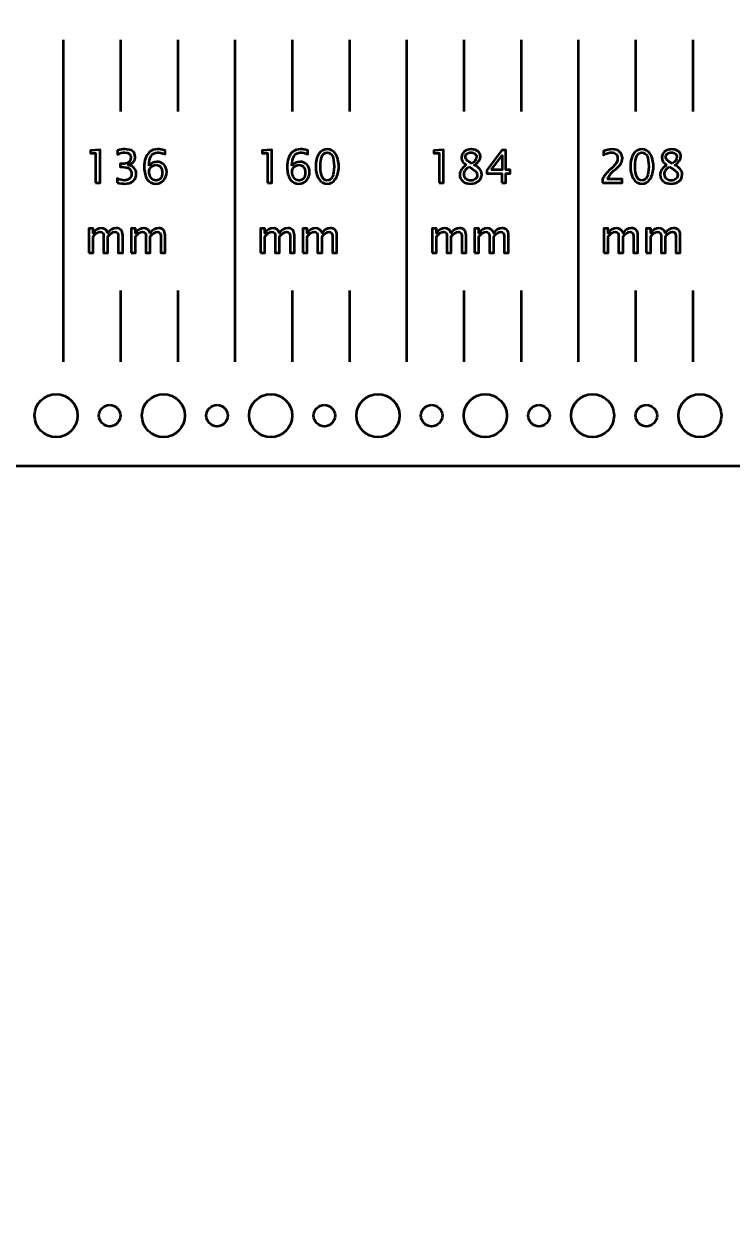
# Model space of a CAD drawing. Header units: centimetres. Extents: x -19.4 to 19.4, y -14.9 to 14.9.
# Drawn here: x 0.3 to 10.2, y -14.95 to 1.72 of the extents above; entities that cross this region are included whole.
import ezdxf

# ---------------------------------------------------------------- set-up
doc = ezdxf.new("R2010")
doc.units = ezdxf.units.CM
doc.header["$MEASUREMENT"] = 0
doc.layers.add('Layer 1', color=7, linetype='Continuous')

msp = doc.modelspace()

# ---------------------------------------------------------------- linework, layer by layer
at = {"layer": 'Layer 1', "lineweight": 53}
for centre, major_axis in [((0.75001, -3.75001), (0, 0.30001)), ((2.25001, -3.75001), (0, 0.30001)), ((3.75001, -3.75001), (0, 0.30001)), ((5.25001, -3.75001), (0, 0.30001)), ((6.75001, -3.75001), (0, 0.30001)), ((8.25001, -3.75001), (0, 0.30001)), ((9.75001, -3.75001), (0, 0.30001)), ((1.5, -3.75), (0, 0.15)), ((3, -3.75), (0, 0.15)), ((4.5, -3.75), (0, 0.15)), ((6, -3.75), (0, 0.15)), ((7.5, -3.75), (0, 0.15)), ((9, -3.75), (0, 0.15))]:
    msp.add_ellipse(centre, major_axis=major_axis, ratio=1, dxfattribs=at)
msp.add_open_spline([(-18.95, -14.95), (-19.22614, -14.95), (-19.45, -14.72614), (-19.45, -14.45), (-19.45, -14.45), (-19.45, -14.45), (-19.45, 14.45), (-19.45, 14.45), (-19.45, 14.45), (-19.45, 14.72614), (-19.22614, 14.95), (-18.95, 14.95), (-18.95, 14.95), (-15.20782, 14.95), (-9.72204, 14.95), (-6.55, 14.95), (-6.55, 14.95), (-6.27386, 14.95), (-6.05, 14.72614), (-6.05, 14.45), (-6.05, 14.45), (-6.05, 14.45), (-6.05, 2.95), (-6.05, 2.95), (-6.05, 2.95), (-6.05, 2.95), (18.95, 2.95), (18.95, 2.95), (18.95, 2.95), (19.22614, 2.95), (19.45, 2.72614), (19.45, 2.45), (19.45, 2.45), (19.45, 2.45), (19.45, -3.95), (19.45, -3.95), (19.45, -3.95), (19.45, -4.22614), (19.22614, -4.45), (18.95, -4.45), (18.95, -4.45), (18.95, -4.45), (-6.05, -4.45), (-6.05, -4.45), (-6.05, -4.45), (-6.05, -4.45), (-6.05, -14.45), (-6.05, -14.45), (-6.05, -14.45), (-6.05, -14.72614), (-6.27386, -14.95), (-6.55, -14.95), (-6.55, -14.95), (-11.32775, -14.95), (-14.17225, -14.95), (-18.95, -14.95)], degree=3, knots=[0, 0, 0, 0, 0.06666667, 0.06666667, 0.06666667, 0.06666667, 0.13333333, 0.13333333, 0.13333333, 0.13333333, 0.2, 0.2, 0.2, 0.2, 0.26666667, 0.26666667, 0.26666667, 0.26666667, 0.33333333, 0.33333333, 0.33333333, 0.33333333, 0.4, 0.4, 0.4, 0.4, 0.46666667, 0.46666667, 0.46666667, 0.46666667, 0.53333333, 0.53333333, 0.53333333, 0.53333333, 0.6, 0.6, 0.6, 0.6, 0.66666667, 0.66666667, 0.66666667, 0.66666667, 0.73333333, 0.73333333, 0.73333333, 0.73333333, 0.8, 0.8, 0.8, 0.8, 0.86666667, 0.86666667, 0.86666667, 0.86666667, 1, 1, 1, 1], dxfattribs=at)
at = {"layer": 'Layer 1', "color": 5, "lineweight": 53}
for points in [[(0.85, 1.5), (0.85, 1.5), (0.85, -3), (0.85, -3)], [(1.65, 1.5), (1.65, 1.5), (1.65, 0.5), (1.65, 0.5)], [(2.45, 1.5), (2.45, 1.5), (2.45, 0.5), (2.45, 0.5)], [(3.25, 1.5), (3.25, 1.5), (3.25, -3), (3.25, -3)], [(4.05, 1.5), (4.05, 1.5), (4.05, 0.5), (4.05, 0.5)], [(4.85, 1.5), (4.85, 1.5), (4.85, 0.5), (4.85, 0.5)], [(5.65, 1.5), (5.65, 1.5), (5.65, -3), (5.65, -3)], [(6.45, 1.5), (6.45, 1.5), (6.45, 0.5), (6.45, 0.5)], [(7.25, 1.5), (7.25, 1.5), (7.25, 0.5), (7.25, 0.5)], [(8.05, 1.5), (8.05, 1.5), (8.05, -3), (8.05, -3)], [(8.85, 1.5), (8.85, 1.5), (8.85, 0.5), (8.85, 0.5)], [(9.65, 1.5), (9.65, 1.5), (9.65, 0.5), (9.65, 0.5)], [(1.65, -2), (1.65, -2), (1.65, -3), (1.65, -3)], [(2.45, -2), (2.45, -2), (2.45, -3), (2.45, -3)], [(4.05, -2), (4.05, -2), (4.05, -3), (4.05, -3)], [(4.85, -2), (4.85, -2), (4.85, -3), (4.85, -3)], [(6.45, -2), (6.45, -2), (6.45, -3), (6.45, -3)], [(7.25, -2), (7.25, -2), (7.25, -3), (7.25, -3)], [(8.85, -2), (8.85, -2), (8.85, -3), (8.85, -3)], [(9.65, -2), (9.65, -2), (9.65, -3), (9.65, -3)]]:
    msp.add_open_spline(points, degree=3, dxfattribs=at)
for points, knots in [([(1.30338, -0.49738), (1.30338, -0.49738), (1.30338, -0.08399), (1.30338, -0.08399), (1.30338, -0.08399), (1.30338, -0.08399), (1.23036, -0.08399), (1.23036, -0.08399), (1.23036, -0.08399), (1.23036, -0.08399), (1.23036, -0.04589), (1.23036, -0.04589), (1.23036, -0.04589), (1.23036, -0.04589), (1.36434, -0.03446), (1.36434, -0.03446), (1.36434, -0.03446), (1.36434, -0.03446), (1.36434, -0.49738), (1.36434, -0.49738), (1.36434, -0.49738), (1.36434, -0.49738), (1.30338, -0.49738), (1.30338, -0.49738)], [0, 0, 0, 0, 0.14285714, 0.14285714, 0.14285714, 0.14285714, 0.28571429, 0.28571429, 0.28571429, 0.28571429, 0.42857143, 0.42857143, 0.42857143, 0.42857143, 0.57142857, 0.57142857, 0.57142857, 0.57142857, 0.71428571, 0.71428571, 0.71428571, 0.71428571, 1, 1, 1, 1]), ([(1.60331, -0.4942), (1.60331, -0.4942), (1.60331, -0.43705), (1.60331, -0.43705), (1.60331, -0.43705), (1.64691, -0.45441), (1.6811, -0.46309), (1.70618, -0.46309), (1.70618, -0.46309), (1.73571, -0.46309), (1.75952, -0.45462), (1.77783, -0.43758), (1.77783, -0.43758), (1.79614, -0.42054), (1.80524, -0.39832), (1.80524, -0.37101), (1.80524, -0.37101), (1.80524, -0.30624), (1.76016, -0.27386), (1.66999, -0.27386), (1.66999, -0.27386), (1.66999, -0.27386), (1.64586, -0.27386), (1.64586, -0.27386), (1.64586, -0.27386), (1.64586, -0.27386), (1.64586, -0.2329), (1.64586, -0.2329), (1.64586, -0.2329), (1.64586, -0.2329), (1.66723, -0.23258), (1.66723, -0.23258), (1.66723, -0.23258), (1.75201, -0.23258), (1.79445, -0.20274), (1.79445, -0.14294), (1.79445, -0.14294), (1.79445, -0.09606), (1.76629, -0.07256), (1.7101, -0.07256), (1.7101, -0.07256), (1.67993, -0.07256), (1.64649, -0.08124), (1.60966, -0.0986), (1.60966, -0.0986), (1.60966, -0.0986), (1.60966, -0.04526), (1.60966, -0.04526), (1.60966, -0.04526), (1.64575, -0.03298), (1.68057, -0.02684), (1.71401, -0.02684), (1.71401, -0.02684), (1.75952, -0.02684), (1.79455, -0.03595), (1.81889, -0.05415), (1.81889, -0.05415), (1.84323, -0.07225), (1.85541, -0.0986), (1.85541, -0.1331), (1.85541, -0.1331), (1.85541, -0.18697), (1.82355, -0.22539), (1.75973, -0.24825), (1.75973, -0.24825), (1.83371, -0.2655), (1.87065, -0.30603), (1.87065, -0.37006), (1.87065, -0.37006), (1.87065, -0.41324), (1.85636, -0.44721), (1.82789, -0.47187), (1.82789, -0.47187), (1.79942, -0.49653), (1.76026, -0.50881), (1.71052, -0.50881), (1.71052, -0.50881), (1.68216, -0.50881), (1.64649, -0.50394), (1.60331, -0.4942)], [0, 0, 0, 0, 0.04761905, 0.04761905, 0.04761905, 0.04761905, 0.0952381, 0.0952381, 0.0952381, 0.0952381, 0.14285714, 0.14285714, 0.14285714, 0.14285714, 0.19047619, 0.19047619, 0.19047619, 0.19047619, 0.23809524, 0.23809524, 0.23809524, 0.23809524, 0.28571429, 0.28571429, 0.28571429, 0.28571429, 0.33333333, 0.33333333, 0.33333333, 0.33333333, 0.38095238, 0.38095238, 0.38095238, 0.38095238, 0.42857143, 0.42857143, 0.42857143, 0.42857143, 0.47619048, 0.47619048, 0.47619048, 0.47619048, 0.52380952, 0.52380952, 0.52380952, 0.52380952, 0.57142857, 0.57142857, 0.57142857, 0.57142857, 0.61904762, 0.61904762, 0.61904762, 0.61904762, 0.66666667, 0.66666667, 0.66666667, 0.66666667, 0.71428571, 0.71428571, 0.71428571, 0.71428571, 0.76190476, 0.76190476, 0.76190476, 0.76190476, 0.80952381, 0.80952381, 0.80952381, 0.80952381, 0.85714286, 0.85714286, 0.85714286, 0.85714286, 0.9047619, 0.9047619, 0.9047619, 0.9047619, 1, 1, 1, 1]), ([(2.04929, -0.25947), (2.0785, -0.22168), (2.11522, -0.20274), (2.15946, -0.20274), (2.15946, -0.20274), (2.19957, -0.20274), (2.23238, -0.21597), (2.25799, -0.24253), (2.25799, -0.24253), (2.2835, -0.2691), (2.29631, -0.30318), (2.29631, -0.34477), (2.29631, -0.34477), (2.29631, -0.3925), (2.28202, -0.43176), (2.25334, -0.46256), (2.25334, -0.46256), (2.22466, -0.49336), (2.18825, -0.50881), (2.14391, -0.50881), (2.14391, -0.50881), (2.09353, -0.50881), (2.05395, -0.48838), (2.02548, -0.44764), (2.02548, -0.44764), (1.9969, -0.40679), (1.98262, -0.35027), (1.98262, -0.2782), (1.98262, -0.2782), (1.98262, -0.18104), (2.00759, -0.10982), (2.05744, -0.06431), (2.05744, -0.06431), (2.08453, -0.03933), (2.122, -0.02684), (2.16973, -0.02684), (2.16973, -0.02684), (2.19746, -0.02684), (2.23185, -0.03256), (2.27281, -0.04399), (2.27281, -0.04399), (2.27281, -0.04399), (2.27281, -0.09733), (2.27281, -0.09733), (2.27281, -0.09733), (2.22952, -0.08082), (2.19396, -0.07256), (2.16602, -0.07256), (2.16602, -0.07256), (2.08824, -0.07256), (2.04929, -0.1349), (2.04929, -0.25947)], [0, 0, 0, 0, 0.07142857, 0.07142857, 0.07142857, 0.07142857, 0.14285714, 0.14285714, 0.14285714, 0.14285714, 0.21428571, 0.21428571, 0.21428571, 0.21428571, 0.28571429, 0.28571429, 0.28571429, 0.28571429, 0.35714286, 0.35714286, 0.35714286, 0.35714286, 0.42857143, 0.42857143, 0.42857143, 0.42857143, 0.5, 0.5, 0.5, 0.5, 0.57142857, 0.57142857, 0.57142857, 0.57142857, 0.64285714, 0.64285714, 0.64285714, 0.64285714, 0.71428571, 0.71428571, 0.71428571, 0.71428571, 0.78571429, 0.78571429, 0.78571429, 0.78571429, 0.85714286, 0.85714286, 0.85714286, 0.85714286, 1, 1, 1, 1]), ([(3.70338, -0.49738), (3.70338, -0.49738), (3.70338, -0.08399), (3.70338, -0.08399), (3.70338, -0.08399), (3.70338, -0.08399), (3.63036, -0.08399), (3.63036, -0.08399), (3.63036, -0.08399), (3.63036, -0.08399), (3.63036, -0.04589), (3.63036, -0.04589), (3.63036, -0.04589), (3.63036, -0.04589), (3.76434, -0.03446), (3.76434, -0.03446), (3.76434, -0.03446), (3.76434, -0.03446), (3.76434, -0.49738), (3.76434, -0.49738), (3.76434, -0.49738), (3.76434, -0.49738), (3.70338, -0.49738), (3.70338, -0.49738)], [0, 0, 0, 0, 0.14285714, 0.14285714, 0.14285714, 0.14285714, 0.28571429, 0.28571429, 0.28571429, 0.28571429, 0.42857143, 0.42857143, 0.42857143, 0.42857143, 0.57142857, 0.57142857, 0.57142857, 0.57142857, 0.71428571, 0.71428571, 0.71428571, 0.71428571, 1, 1, 1, 1]), ([(4.04776, -0.25947), (4.07697, -0.22168), (4.11369, -0.20274), (4.15793, -0.20274), (4.15793, -0.20274), (4.19804, -0.20274), (4.23085, -0.21597), (4.25646, -0.24253), (4.25646, -0.24253), (4.28197, -0.2691), (4.29478, -0.30318), (4.29478, -0.34477), (4.29478, -0.34477), (4.29478, -0.3925), (4.28049, -0.43176), (4.25181, -0.46256), (4.25181, -0.46256), (4.22313, -0.49336), (4.18672, -0.50881), (4.14238, -0.50881), (4.14238, -0.50881), (4.092, -0.50881), (4.05242, -0.48838), (4.02395, -0.44764), (4.02395, -0.44764), (3.99537, -0.40679), (3.98109, -0.35027), (3.98109, -0.2782), (3.98109, -0.2782), (3.98109, -0.18104), (4.00606, -0.10982), (4.05591, -0.06431), (4.05591, -0.06431), (4.083, -0.03933), (4.12047, -0.02684), (4.1682, -0.02684), (4.1682, -0.02684), (4.19593, -0.02684), (4.23032, -0.03256), (4.27128, -0.04399), (4.27128, -0.04399), (4.27128, -0.04399), (4.27128, -0.09733), (4.27128, -0.09733), (4.27128, -0.09733), (4.22799, -0.08082), (4.19243, -0.07256), (4.16449, -0.07256), (4.16449, -0.07256), (4.08671, -0.07256), (4.04776, -0.1349), (4.04776, -0.25947)], [0, 0, 0, 0, 0.07142857, 0.07142857, 0.07142857, 0.07142857, 0.14285714, 0.14285714, 0.14285714, 0.14285714, 0.21428571, 0.21428571, 0.21428571, 0.21428571, 0.28571429, 0.28571429, 0.28571429, 0.28571429, 0.35714286, 0.35714286, 0.35714286, 0.35714286, 0.42857143, 0.42857143, 0.42857143, 0.42857143, 0.5, 0.5, 0.5, 0.5, 0.57142857, 0.57142857, 0.57142857, 0.57142857, 0.64285714, 0.64285714, 0.64285714, 0.64285714, 0.71428571, 0.71428571, 0.71428571, 0.71428571, 0.78571429, 0.78571429, 0.78571429, 0.78571429, 0.85714286, 0.85714286, 0.85714286, 0.85714286, 1, 1, 1, 1]), ([(4.54073, -0.50881), (4.49258, -0.50881), (4.45374, -0.48669), (4.42431, -0.44256), (4.42431, -0.44256), (4.39479, -0.39843), (4.38008, -0.34022), (4.38008, -0.26783), (4.38008, -0.26783), (4.38008, -0.19544), (4.39479, -0.13723), (4.42431, -0.0931), (4.42431, -0.0931), (4.45374, -0.04896), (4.49258, -0.02684), (4.54073, -0.02684), (4.54073, -0.02684), (4.5891, -0.02684), (4.62794, -0.04886), (4.65736, -0.09288), (4.65736, -0.09288), (4.68667, -0.13691), (4.70139, -0.19523), (4.70139, -0.26783), (4.70139, -0.26783), (4.70139, -0.34022), (4.68667, -0.39843), (4.65736, -0.44256), (4.65736, -0.44256), (4.62794, -0.48669), (4.5891, -0.50881), (4.54073, -0.50881)], [0, 0, 0, 0, 0.11111111, 0.11111111, 0.11111111, 0.11111111, 0.22222222, 0.22222222, 0.22222222, 0.22222222, 0.33333333, 0.33333333, 0.33333333, 0.33333333, 0.44444444, 0.44444444, 0.44444444, 0.44444444, 0.55555556, 0.55555556, 0.55555556, 0.55555556, 0.66666667, 0.66666667, 0.66666667, 0.66666667, 0.77777778, 0.77777778, 0.77777778, 0.77777778, 1, 1, 1, 1]), ([(4.54062, -0.46309), (4.60423, -0.46309), (4.63598, -0.398), (4.63598, -0.26783), (4.63598, -0.26783), (4.63598, -0.13765), (4.60423, -0.07256), (4.54062, -0.07256), (4.54062, -0.07256), (4.47723, -0.07256), (4.44548, -0.13765), (4.44548, -0.26783), (4.44548, -0.26783), (4.44548, -0.398), (4.47723, -0.46309), (4.54062, -0.46309)], [0, 0, 0, 0, 0.2, 0.2, 0.2, 0.2, 0.4, 0.4, 0.4, 0.4, 0.6, 0.6, 0.6, 0.6, 1, 1, 1, 1]), ([(6.10338, -0.49738), (6.10338, -0.49738), (6.10338, -0.08399), (6.10338, -0.08399), (6.10338, -0.08399), (6.10338, -0.08399), (6.03036, -0.08399), (6.03036, -0.08399), (6.03036, -0.08399), (6.03036, -0.08399), (6.03036, -0.04589), (6.03036, -0.04589), (6.03036, -0.04589), (6.03036, -0.04589), (6.16434, -0.03446), (6.16434, -0.03446), (6.16434, -0.03446), (6.16434, -0.03446), (6.16434, -0.49738), (6.16434, -0.49738), (6.16434, -0.49738), (6.16434, -0.49738), (6.10338, -0.49738), (6.10338, -0.49738)], [0, 0, 0, 0, 0.14285714, 0.14285714, 0.14285714, 0.14285714, 0.28571429, 0.28571429, 0.28571429, 0.28571429, 0.42857143, 0.42857143, 0.42857143, 0.42857143, 0.57142857, 0.57142857, 0.57142857, 0.57142857, 0.71428571, 0.71428571, 0.71428571, 0.71428571, 1, 1, 1, 1]), ([(6.48459, -0.24751), (6.4594, -0.22994), (6.44183, -0.21364), (6.43199, -0.19851), (6.43199, -0.19851), (6.42215, -0.18348), (6.41728, -0.16527), (6.41728, -0.144), (6.41728, -0.144), (6.41728, -0.10929), (6.42998, -0.08103), (6.45527, -0.05934), (6.45527, -0.05934), (6.48067, -0.03764), (6.5138, -0.02684), (6.55465, -0.02684), (6.55465, -0.02684), (6.59233, -0.02684), (6.62291, -0.03605), (6.6463, -0.05447), (6.6463, -0.05447), (6.66969, -0.07278), (6.68144, -0.09669), (6.68144, -0.12601), (6.68144, -0.12601), (6.68144, -0.17046), (6.65297, -0.21099), (6.59614, -0.24751), (6.59614, -0.24751), (6.66525, -0.28137), (6.69986, -0.32508), (6.69986, -0.37863), (6.69986, -0.37863), (6.69986, -0.41684), (6.68536, -0.44806), (6.65646, -0.4724), (6.65646, -0.4724), (6.62757, -0.49664), (6.59042, -0.50881), (6.54492, -0.50881), (6.54492, -0.50881), (6.49951, -0.50881), (6.46289, -0.49738), (6.43495, -0.47452), (6.43495, -0.47452), (6.40712, -0.45177), (6.39315, -0.42171), (6.39315, -0.38456), (6.39315, -0.38456), (6.39315, -0.32953), (6.42363, -0.28391), (6.48459, -0.24751)], [0, 0, 0, 0, 0.07142857, 0.07142857, 0.07142857, 0.07142857, 0.14285714, 0.14285714, 0.14285714, 0.14285714, 0.21428571, 0.21428571, 0.21428571, 0.21428571, 0.28571429, 0.28571429, 0.28571429, 0.28571429, 0.35714286, 0.35714286, 0.35714286, 0.35714286, 0.42857143, 0.42857143, 0.42857143, 0.42857143, 0.5, 0.5, 0.5, 0.5, 0.57142857, 0.57142857, 0.57142857, 0.57142857, 0.64285714, 0.64285714, 0.64285714, 0.64285714, 0.71428571, 0.71428571, 0.71428571, 0.71428571, 0.78571429, 0.78571429, 0.78571429, 0.78571429, 0.85714286, 0.85714286, 0.85714286, 0.85714286, 1, 1, 1, 1]), ([(6.56206, -0.22835), (6.60482, -0.20009), (6.6262, -0.16877), (6.6262, -0.13416), (6.6262, -0.13416), (6.6262, -0.11564), (6.619, -0.10082), (6.60471, -0.0895), (6.60471, -0.0895), (6.59032, -0.07817), (6.57159, -0.07256), (6.54841, -0.07256), (6.54841, -0.07256), (6.52597, -0.07256), (6.50766, -0.07807), (6.49359, -0.08918), (6.49359, -0.08918), (6.47951, -0.10029), (6.47253, -0.11458), (6.47253, -0.13225), (6.47253, -0.13225), (6.47253, -0.1494), (6.47888, -0.16485), (6.49158, -0.17861), (6.49158, -0.17861), (6.50428, -0.19226), (6.52777, -0.20888), (6.56206, -0.22835)], [0, 0, 0, 0, 0.125, 0.125, 0.125, 0.125, 0.25, 0.25, 0.25, 0.25, 0.375, 0.375, 0.375, 0.375, 0.5, 0.5, 0.5, 0.5, 0.625, 0.625, 0.625, 0.625, 0.75, 0.75, 0.75, 0.75, 1, 1, 1, 1]), ([(6.97947, -0.49738), (6.97947, -0.49738), (6.97947, -0.3672), (6.97947, -0.3672), (6.97947, -0.3672), (6.97947, -0.3672), (6.77246, -0.3672), (6.77246, -0.3672), (6.77246, -0.3672), (6.77246, -0.3672), (6.77246, -0.32085), (6.77246, -0.32085), (6.77246, -0.32085), (6.77246, -0.32085), (6.97947, -0.03827), (6.97947, -0.03827), (6.97947, -0.03827), (6.97947, -0.03827), (7.03662, -0.03827), (7.03662, -0.03827), (7.03662, -0.03827), (7.03662, -0.03827), (7.03662, -0.31704), (7.03662, -0.31704), (7.03662, -0.31704), (7.03662, -0.31704), (7.09821, -0.31704), (7.09821, -0.31704), (7.09821, -0.31704), (7.09821, -0.31704), (7.09821, -0.3672), (7.09821, -0.3672), (7.09821, -0.3672), (7.09821, -0.3672), (7.03662, -0.3672), (7.03662, -0.3672), (7.03662, -0.3672), (7.03662, -0.3672), (7.03662, -0.49738), (7.03662, -0.49738), (7.03662, -0.49738), (7.03662, -0.49738), (6.97947, -0.49738), (6.97947, -0.49738)], [0, 0, 0, 0, 0.08333333, 0.08333333, 0.08333333, 0.08333333, 0.16666667, 0.16666667, 0.16666667, 0.16666667, 0.25, 0.25, 0.25, 0.25, 0.33333333, 0.33333333, 0.33333333, 0.33333333, 0.41666667, 0.41666667, 0.41666667, 0.41666667, 0.5, 0.5, 0.5, 0.5, 0.58333333, 0.58333333, 0.58333333, 0.58333333, 0.66666667, 0.66666667, 0.66666667, 0.66666667, 0.75, 0.75, 0.75, 0.75, 0.83333333, 0.83333333, 0.83333333, 0.83333333, 1, 1, 1, 1]), ([(6.83267, -0.31704), (6.83267, -0.31704), (6.98328, -0.31704), (6.98328, -0.31704), (6.98328, -0.31704), (6.98328, -0.31704), (6.98328, -0.11363), (6.98328, -0.11363), (6.98328, -0.11363), (6.98328, -0.11363), (6.83267, -0.31704), (6.83267, -0.31704)], [0, 0, 0, 0, 0.25, 0.25, 0.25, 0.25, 0.5, 0.5, 0.5, 0.5, 1, 1, 1, 1]), ([(8.38972, -0.49738), (8.38972, -0.49738), (8.38972, -0.44404), (8.38972, -0.44404), (8.38972, -0.44404), (8.4075, -0.40245), (8.44337, -0.35704), (8.49745, -0.30804), (8.49745, -0.30804), (8.49745, -0.30804), (8.53238, -0.27672), (8.53238, -0.27672), (8.53238, -0.27672), (8.57736, -0.23587), (8.5999, -0.19544), (8.5999, -0.15522), (8.5999, -0.15522), (8.5999, -0.1295), (8.59217, -0.10939), (8.57683, -0.09468), (8.57683, -0.09468), (8.56148, -0.07997), (8.54021, -0.07256), (8.51322, -0.07256), (8.51322, -0.07256), (8.48168, -0.07256), (8.44433, -0.08463), (8.40115, -0.10876), (8.40115, -0.10876), (8.40115, -0.10876), (8.40115, -0.05542), (8.40115, -0.05542), (8.40115, -0.05542), (8.44189, -0.03637), (8.48243, -0.02684), (8.52285, -0.02684), (8.52285, -0.02684), (8.56582, -0.02684), (8.60032, -0.03838), (8.62636, -0.06156), (8.62636, -0.06156), (8.65229, -0.08474), (8.66531, -0.11543), (8.66531, -0.15374), (8.66531, -0.15374), (8.66531, -0.18126), (8.65874, -0.2057), (8.64562, -0.22698), (8.64562, -0.22698), (8.63239, -0.24835), (8.60794, -0.27418), (8.57207, -0.30466), (8.57207, -0.30466), (8.57207, -0.30466), (8.54847, -0.32477), (8.54847, -0.32477), (8.54847, -0.32477), (8.49936, -0.36636), (8.471, -0.40615), (8.46338, -0.44404), (8.46338, -0.44404), (8.46338, -0.44404), (8.6634, -0.44404), (8.6634, -0.44404), (8.6634, -0.44404), (8.6634, -0.44404), (8.6634, -0.49738), (8.6634, -0.49738), (8.6634, -0.49738), (8.6634, -0.49738), (8.38972, -0.49738), (8.38972, -0.49738)], [0, 0, 0, 0, 0.05263158, 0.05263158, 0.05263158, 0.05263158, 0.10526316, 0.10526316, 0.10526316, 0.10526316, 0.15789474, 0.15789474, 0.15789474, 0.15789474, 0.21052632, 0.21052632, 0.21052632, 0.21052632, 0.26315789, 0.26315789, 0.26315789, 0.26315789, 0.31578947, 0.31578947, 0.31578947, 0.31578947, 0.36842105, 0.36842105, 0.36842105, 0.36842105, 0.42105263, 0.42105263, 0.42105263, 0.42105263, 0.47368421, 0.47368421, 0.47368421, 0.47368421, 0.52631579, 0.52631579, 0.52631579, 0.52631579, 0.57894737, 0.57894737, 0.57894737, 0.57894737, 0.63157895, 0.63157895, 0.63157895, 0.63157895, 0.68421053, 0.68421053, 0.68421053, 0.68421053, 0.73684211, 0.73684211, 0.73684211, 0.73684211, 0.78947368, 0.78947368, 0.78947368, 0.78947368, 0.84210526, 0.84210526, 0.84210526, 0.84210526, 0.89473684, 0.89473684, 0.89473684, 0.89473684, 1, 1, 1, 1]), ([(8.9392, -0.50881), (8.89105, -0.50881), (8.85221, -0.48669), (8.82278, -0.44256), (8.82278, -0.44256), (8.79326, -0.39843), (8.77855, -0.34022), (8.77855, -0.26783), (8.77855, -0.26783), (8.77855, -0.19544), (8.79326, -0.13723), (8.82278, -0.0931), (8.82278, -0.0931), (8.85221, -0.04896), (8.89105, -0.02684), (8.9392, -0.02684), (8.9392, -0.02684), (8.98757, -0.02684), (9.02641, -0.04886), (9.05583, -0.09288), (9.05583, -0.09288), (9.08514, -0.13691), (9.09986, -0.19523), (9.09986, -0.26783), (9.09986, -0.26783), (9.09986, -0.34022), (9.08514, -0.39843), (9.05583, -0.44256), (9.05583, -0.44256), (9.02641, -0.48669), (8.98757, -0.50881), (8.9392, -0.50881)], [0, 0, 0, 0, 0.11111111, 0.11111111, 0.11111111, 0.11111111, 0.22222222, 0.22222222, 0.22222222, 0.22222222, 0.33333333, 0.33333333, 0.33333333, 0.33333333, 0.44444444, 0.44444444, 0.44444444, 0.44444444, 0.55555556, 0.55555556, 0.55555556, 0.55555556, 0.66666667, 0.66666667, 0.66666667, 0.66666667, 0.77777778, 0.77777778, 0.77777778, 0.77777778, 1, 1, 1, 1]), ([(8.93909, -0.46309), (9.0027, -0.46309), (9.03445, -0.398), (9.03445, -0.26783), (9.03445, -0.26783), (9.03445, -0.13765), (9.0027, -0.07256), (8.93909, -0.07256), (8.93909, -0.07256), (8.8757, -0.07256), (8.84395, -0.13765), (8.84395, -0.26783), (8.84395, -0.26783), (8.84395, -0.398), (8.8757, -0.46309), (8.93909, -0.46309)], [0, 0, 0, 0, 0.2, 0.2, 0.2, 0.2, 0.4, 0.4, 0.4, 0.4, 0.6, 0.6, 0.6, 0.6, 1, 1, 1, 1]), ([(9.28612, -0.24751), (9.26093, -0.22994), (9.24336, -0.21364), (9.23352, -0.19851), (9.23352, -0.19851), (9.22368, -0.18348), (9.21881, -0.16527), (9.21881, -0.144), (9.21881, -0.144), (9.21881, -0.10929), (9.23151, -0.08103), (9.2568, -0.05934), (9.2568, -0.05934), (9.2822, -0.03764), (9.31533, -0.02684), (9.35618, -0.02684), (9.35618, -0.02684), (9.39386, -0.02684), (9.42444, -0.03605), (9.44783, -0.05447), (9.44783, -0.05447), (9.47122, -0.07278), (9.48297, -0.09669), (9.48297, -0.12601), (9.48297, -0.12601), (9.48297, -0.17046), (9.4545, -0.21099), (9.39767, -0.24751), (9.39767, -0.24751), (9.46678, -0.28137), (9.50139, -0.32508), (9.50139, -0.37863), (9.50139, -0.37863), (9.50139, -0.41684), (9.48689, -0.44806), (9.45799, -0.4724), (9.45799, -0.4724), (9.4291, -0.49664), (9.39195, -0.50881), (9.34645, -0.50881), (9.34645, -0.50881), (9.30104, -0.50881), (9.26442, -0.49738), (9.23648, -0.47452), (9.23648, -0.47452), (9.20865, -0.45177), (9.19468, -0.42171), (9.19468, -0.38456), (9.19468, -0.38456), (9.19468, -0.32953), (9.22516, -0.28391), (9.28612, -0.24751)], [0, 0, 0, 0, 0.07142857, 0.07142857, 0.07142857, 0.07142857, 0.14285714, 0.14285714, 0.14285714, 0.14285714, 0.21428571, 0.21428571, 0.21428571, 0.21428571, 0.28571429, 0.28571429, 0.28571429, 0.28571429, 0.35714286, 0.35714286, 0.35714286, 0.35714286, 0.42857143, 0.42857143, 0.42857143, 0.42857143, 0.5, 0.5, 0.5, 0.5, 0.57142857, 0.57142857, 0.57142857, 0.57142857, 0.64285714, 0.64285714, 0.64285714, 0.64285714, 0.71428571, 0.71428571, 0.71428571, 0.71428571, 0.78571429, 0.78571429, 0.78571429, 0.78571429, 0.85714286, 0.85714286, 0.85714286, 0.85714286, 1, 1, 1, 1]), ([(9.36359, -0.22835), (9.40635, -0.20009), (9.42773, -0.16877), (9.42773, -0.13416), (9.42773, -0.13416), (9.42773, -0.11564), (9.42053, -0.10082), (9.40624, -0.0895), (9.40624, -0.0895), (9.39185, -0.07817), (9.37312, -0.07256), (9.34994, -0.07256), (9.34994, -0.07256), (9.3275, -0.07256), (9.30919, -0.07807), (9.29512, -0.08918), (9.29512, -0.08918), (9.28104, -0.10029), (9.27406, -0.11458), (9.27406, -0.13225), (9.27406, -0.13225), (9.27406, -0.1494), (9.28041, -0.16485), (9.29311, -0.17861), (9.29311, -0.17861), (9.30581, -0.19226), (9.3293, -0.20888), (9.36359, -0.22835)], [0, 0, 0, 0, 0.125, 0.125, 0.125, 0.125, 0.25, 0.25, 0.25, 0.25, 0.375, 0.375, 0.375, 0.375, 0.5, 0.5, 0.5, 0.5, 0.625, 0.625, 0.625, 0.625, 0.75, 0.75, 0.75, 0.75, 1, 1, 1, 1]), ([(2.23535, -0.35683), (2.23535, -0.32286), (2.22751, -0.29598), (2.21174, -0.27619), (2.21174, -0.27619), (2.19598, -0.2564), (2.17439, -0.24655), (2.14697, -0.24655), (2.14697, -0.24655), (2.12083, -0.24655), (2.0985, -0.25523), (2.07988, -0.2727), (2.07988, -0.2727), (2.06114, -0.29005), (2.05183, -0.31101), (2.05183, -0.33545), (2.05183, -0.33545), (2.05183, -0.37398), (2.06072, -0.40488), (2.07839, -0.42816), (2.07839, -0.42816), (2.09617, -0.45145), (2.11967, -0.46309), (2.14888, -0.46309), (2.14888, -0.46309), (2.17544, -0.46309), (2.1965, -0.45356), (2.21206, -0.43451), (2.21206, -0.43451), (2.22762, -0.41546), (2.23535, -0.38954), (2.23535, -0.35683)], [0, 0, 0, 0, 0.11111111, 0.11111111, 0.11111111, 0.11111111, 0.22222222, 0.22222222, 0.22222222, 0.22222222, 0.33333333, 0.33333333, 0.33333333, 0.33333333, 0.44444444, 0.44444444, 0.44444444, 0.44444444, 0.55555556, 0.55555556, 0.55555556, 0.55555556, 0.66666667, 0.66666667, 0.66666667, 0.66666667, 0.77777778, 0.77777778, 0.77777778, 0.77777778, 1, 1, 1, 1]), ([(4.23382, -0.35683), (4.23382, -0.32286), (4.22598, -0.29598), (4.21021, -0.27619), (4.21021, -0.27619), (4.19445, -0.2564), (4.17286, -0.24655), (4.14544, -0.24655), (4.14544, -0.24655), (4.1193, -0.24655), (4.09697, -0.25523), (4.07835, -0.2727), (4.07835, -0.2727), (4.05961, -0.29005), (4.0503, -0.31101), (4.0503, -0.33545), (4.0503, -0.33545), (4.0503, -0.37398), (4.05919, -0.40488), (4.07686, -0.42816), (4.07686, -0.42816), (4.09464, -0.45145), (4.11814, -0.46309), (4.14735, -0.46309), (4.14735, -0.46309), (4.17391, -0.46309), (4.19497, -0.45356), (4.21053, -0.43451), (4.21053, -0.43451), (4.22609, -0.41546), (4.23382, -0.38954), (4.23382, -0.35683)], [0, 0, 0, 0, 0.11111111, 0.11111111, 0.11111111, 0.11111111, 0.22222222, 0.22222222, 0.22222222, 0.22222222, 0.33333333, 0.33333333, 0.33333333, 0.33333333, 0.44444444, 0.44444444, 0.44444444, 0.44444444, 0.55555556, 0.55555556, 0.55555556, 0.55555556, 0.66666667, 0.66666667, 0.66666667, 0.66666667, 0.77777778, 0.77777778, 0.77777778, 0.77777778, 1, 1, 1, 1]), ([(6.51782, -0.27227), (6.49306, -0.29132), (6.47623, -0.30794), (6.46734, -0.32212), (6.46734, -0.32212), (6.45856, -0.3363), (6.45411, -0.35387), (6.45411, -0.37504), (6.45411, -0.37504), (6.45411, -0.40128), (6.46258, -0.42256), (6.47962, -0.43875), (6.47962, -0.43875), (6.49666, -0.45494), (6.51899, -0.46309), (6.54682, -0.46309), (6.54682, -0.46309), (6.5736, -0.46309), (6.5954, -0.45621), (6.61223, -0.44235), (6.61223, -0.44235), (6.62916, -0.42848), (6.63763, -0.41049), (6.63763, -0.38837), (6.63763, -0.38837), (6.63763, -0.37059), (6.63244, -0.35546), (6.62196, -0.34318), (6.62196, -0.34318), (6.61148, -0.3309), (6.59127, -0.31588), (6.56132, -0.2981), (6.56132, -0.2981), (6.56132, -0.2981), (6.51782, -0.27227), (6.51782, -0.27227)], [0, 0, 0, 0, 0.1, 0.1, 0.1, 0.1, 0.2, 0.2, 0.2, 0.2, 0.3, 0.3, 0.3, 0.3, 0.4, 0.4, 0.4, 0.4, 0.5, 0.5, 0.5, 0.5, 0.6, 0.6, 0.6, 0.6, 0.7, 0.7, 0.7, 0.7, 0.8, 0.8, 0.8, 0.8, 1, 1, 1, 1]), ([(9.31935, -0.27227), (9.29459, -0.29132), (9.27776, -0.30794), (9.26887, -0.32212), (9.26887, -0.32212), (9.26009, -0.3363), (9.25564, -0.35387), (9.25564, -0.37504), (9.25564, -0.37504), (9.25564, -0.40128), (9.26411, -0.42256), (9.28115, -0.43875), (9.28115, -0.43875), (9.29819, -0.45494), (9.32052, -0.46309), (9.34835, -0.46309), (9.34835, -0.46309), (9.37513, -0.46309), (9.39693, -0.45621), (9.41376, -0.44235), (9.41376, -0.44235), (9.43069, -0.42848), (9.43916, -0.41049), (9.43916, -0.38837), (9.43916, -0.38837), (9.43916, -0.37059), (9.43397, -0.35546), (9.42349, -0.34318), (9.42349, -0.34318), (9.41301, -0.3309), (9.3928, -0.31588), (9.36285, -0.2981), (9.36285, -0.2981), (9.36285, -0.2981), (9.31935, -0.27227), (9.31935, -0.27227)], [0, 0, 0, 0, 0.1, 0.1, 0.1, 0.1, 0.2, 0.2, 0.2, 0.2, 0.3, 0.3, 0.3, 0.3, 0.4, 0.4, 0.4, 0.4, 0.5, 0.5, 0.5, 0.5, 0.6, 0.6, 0.6, 0.6, 0.7, 0.7, 0.7, 0.7, 0.8, 0.8, 0.8, 0.8, 1, 1, 1, 1]), ([(1.20739, -1.47316), (1.20739, -1.47316), (1.20739, -1.13661), (1.20739, -1.13661), (1.20739, -1.13661), (1.20739, -1.13661), (1.26835, -1.13661), (1.26835, -1.13661), (1.26835, -1.13661), (1.26835, -1.13661), (1.26835, -1.20022), (1.26835, -1.20022), (1.26835, -1.20022), (1.29809, -1.15312), (1.33619, -1.12962), (1.38286, -1.12962), (1.38286, -1.12962), (1.42784, -1.12962), (1.45843, -1.15312), (1.47473, -1.20022), (1.47473, -1.20022), (1.50362, -1.1527), (1.54129, -1.12899), (1.58754, -1.12899), (1.58754, -1.12899), (1.61707, -1.12899), (1.64004, -1.13767), (1.65644, -1.15513), (1.65644, -1.15513), (1.67285, -1.17259), (1.6811, -1.19704), (1.6811, -1.22847), (1.6811, -1.22847), (1.6811, -1.22847), (1.6811, -1.47316), (1.6811, -1.47316), (1.6811, -1.47316), (1.6811, -1.47316), (1.62014, -1.47316), (1.62014, -1.47316), (1.62014, -1.47316), (1.62014, -1.47316), (1.62014, -1.23853), (1.62014, -1.23853), (1.62014, -1.23853), (1.62014, -1.20022), (1.6049, -1.18106), (1.57442, -1.18106), (1.57442, -1.18106), (1.54278, -1.18106), (1.50954, -1.20339), (1.47473, -1.24816), (1.47473, -1.24816), (1.47473, -1.24816), (1.47473, -1.47316), (1.47473, -1.47316), (1.47473, -1.47316), (1.47473, -1.47316), (1.41377, -1.47316), (1.41377, -1.47316), (1.41377, -1.47316), (1.41377, -1.47316), (1.41377, -1.23832), (1.41377, -1.23832), (1.41377, -1.23832), (1.41377, -1.19969), (1.39831, -1.18042), (1.3673, -1.18042), (1.3673, -1.18042), (1.33651, -1.18042), (1.30349, -1.20286), (1.26835, -1.24784), (1.26835, -1.24784), (1.26835, -1.24784), (1.26835, -1.47316), (1.26835, -1.47316), (1.26835, -1.47316), (1.26835, -1.47316), (1.20739, -1.47316), (1.20739, -1.47316)], [0, 0, 0, 0, 0.04761905, 0.04761905, 0.04761905, 0.04761905, 0.0952381, 0.0952381, 0.0952381, 0.0952381, 0.14285714, 0.14285714, 0.14285714, 0.14285714, 0.19047619, 0.19047619, 0.19047619, 0.19047619, 0.23809524, 0.23809524, 0.23809524, 0.23809524, 0.28571429, 0.28571429, 0.28571429, 0.28571429, 0.33333333, 0.33333333, 0.33333333, 0.33333333, 0.38095238, 0.38095238, 0.38095238, 0.38095238, 0.42857143, 0.42857143, 0.42857143, 0.42857143, 0.47619048, 0.47619048, 0.47619048, 0.47619048, 0.52380952, 0.52380952, 0.52380952, 0.52380952, 0.57142857, 0.57142857, 0.57142857, 0.57142857, 0.61904762, 0.61904762, 0.61904762, 0.61904762, 0.66666667, 0.66666667, 0.66666667, 0.66666667, 0.71428571, 0.71428571, 0.71428571, 0.71428571, 0.76190476, 0.76190476, 0.76190476, 0.76190476, 0.80952381, 0.80952381, 0.80952381, 0.80952381, 0.85714286, 0.85714286, 0.85714286, 0.85714286, 0.9047619, 0.9047619, 0.9047619, 0.9047619, 1, 1, 1, 1]), ([(1.80027, -1.47316), (1.80027, -1.47316), (1.80027, -1.13661), (1.80027, -1.13661), (1.80027, -1.13661), (1.80027, -1.13661), (1.86123, -1.13661), (1.86123, -1.13661), (1.86123, -1.13661), (1.86123, -1.13661), (1.86123, -1.20022), (1.86123, -1.20022), (1.86123, -1.20022), (1.89097, -1.15312), (1.92907, -1.12962), (1.97574, -1.12962), (1.97574, -1.12962), (2.02072, -1.12962), (2.05131, -1.15312), (2.06761, -1.20022), (2.06761, -1.20022), (2.0965, -1.1527), (2.13417, -1.12899), (2.18042, -1.12899), (2.18042, -1.12899), (2.20995, -1.12899), (2.23292, -1.13767), (2.24932, -1.15513), (2.24932, -1.15513), (2.26573, -1.17259), (2.27398, -1.19704), (2.27398, -1.22847), (2.27398, -1.22847), (2.27398, -1.22847), (2.27398, -1.47316), (2.27398, -1.47316), (2.27398, -1.47316), (2.27398, -1.47316), (2.21302, -1.47316), (2.21302, -1.47316), (2.21302, -1.47316), (2.21302, -1.47316), (2.21302, -1.23853), (2.21302, -1.23853), (2.21302, -1.23853), (2.21302, -1.20022), (2.19778, -1.18106), (2.1673, -1.18106), (2.1673, -1.18106), (2.13566, -1.18106), (2.10242, -1.20339), (2.06761, -1.24816), (2.06761, -1.24816), (2.06761, -1.24816), (2.06761, -1.47316), (2.06761, -1.47316), (2.06761, -1.47316), (2.06761, -1.47316), (2.00665, -1.47316), (2.00665, -1.47316), (2.00665, -1.47316), (2.00665, -1.47316), (2.00665, -1.23832), (2.00665, -1.23832), (2.00665, -1.23832), (2.00665, -1.19969), (1.99119, -1.18042), (1.96018, -1.18042), (1.96018, -1.18042), (1.92939, -1.18042), (1.89637, -1.20286), (1.86123, -1.24784), (1.86123, -1.24784), (1.86123, -1.24784), (1.86123, -1.47316), (1.86123, -1.47316), (1.86123, -1.47316), (1.86123, -1.47316), (1.80027, -1.47316), (1.80027, -1.47316)], [0, 0, 0, 0, 0.04761905, 0.04761905, 0.04761905, 0.04761905, 0.0952381, 0.0952381, 0.0952381, 0.0952381, 0.14285714, 0.14285714, 0.14285714, 0.14285714, 0.19047619, 0.19047619, 0.19047619, 0.19047619, 0.23809524, 0.23809524, 0.23809524, 0.23809524, 0.28571429, 0.28571429, 0.28571429, 0.28571429, 0.33333333, 0.33333333, 0.33333333, 0.33333333, 0.38095238, 0.38095238, 0.38095238, 0.38095238, 0.42857143, 0.42857143, 0.42857143, 0.42857143, 0.47619048, 0.47619048, 0.47619048, 0.47619048, 0.52380952, 0.52380952, 0.52380952, 0.52380952, 0.57142857, 0.57142857, 0.57142857, 0.57142857, 0.61904762, 0.61904762, 0.61904762, 0.61904762, 0.66666667, 0.66666667, 0.66666667, 0.66666667, 0.71428571, 0.71428571, 0.71428571, 0.71428571, 0.76190476, 0.76190476, 0.76190476, 0.76190476, 0.80952381, 0.80952381, 0.80952381, 0.80952381, 0.85714286, 0.85714286, 0.85714286, 0.85714286, 0.9047619, 0.9047619, 0.9047619, 0.9047619, 1, 1, 1, 1]), ([(3.60739, -1.47316), (3.60739, -1.47316), (3.60739, -1.13661), (3.60739, -1.13661), (3.60739, -1.13661), (3.60739, -1.13661), (3.66835, -1.13661), (3.66835, -1.13661), (3.66835, -1.13661), (3.66835, -1.13661), (3.66835, -1.20022), (3.66835, -1.20022), (3.66835, -1.20022), (3.69809, -1.15312), (3.73619, -1.12962), (3.78286, -1.12962), (3.78286, -1.12962), (3.82784, -1.12962), (3.85843, -1.15312), (3.87473, -1.20022), (3.87473, -1.20022), (3.90362, -1.1527), (3.94129, -1.12899), (3.98754, -1.12899), (3.98754, -1.12899), (4.01707, -1.12899), (4.04004, -1.13767), (4.05644, -1.15513), (4.05644, -1.15513), (4.07285, -1.17259), (4.0811, -1.19704), (4.0811, -1.22847), (4.0811, -1.22847), (4.0811, -1.22847), (4.0811, -1.47316), (4.0811, -1.47316), (4.0811, -1.47316), (4.0811, -1.47316), (4.02014, -1.47316), (4.02014, -1.47316), (4.02014, -1.47316), (4.02014, -1.47316), (4.02014, -1.23853), (4.02014, -1.23853), (4.02014, -1.23853), (4.02014, -1.20022), (4.0049, -1.18106), (3.97442, -1.18106), (3.97442, -1.18106), (3.94278, -1.18106), (3.90954, -1.20339), (3.87473, -1.24816), (3.87473, -1.24816), (3.87473, -1.24816), (3.87473, -1.47316), (3.87473, -1.47316), (3.87473, -1.47316), (3.87473, -1.47316), (3.81377, -1.47316), (3.81377, -1.47316), (3.81377, -1.47316), (3.81377, -1.47316), (3.81377, -1.23832), (3.81377, -1.23832), (3.81377, -1.23832), (3.81377, -1.19969), (3.79831, -1.18042), (3.7673, -1.18042), (3.7673, -1.18042), (3.73651, -1.18042), (3.70349, -1.20286), (3.66835, -1.24784), (3.66835, -1.24784), (3.66835, -1.24784), (3.66835, -1.47316), (3.66835, -1.47316), (3.66835, -1.47316), (3.66835, -1.47316), (3.60739, -1.47316), (3.60739, -1.47316)], [0, 0, 0, 0, 0.04761905, 0.04761905, 0.04761905, 0.04761905, 0.0952381, 0.0952381, 0.0952381, 0.0952381, 0.14285714, 0.14285714, 0.14285714, 0.14285714, 0.19047619, 0.19047619, 0.19047619, 0.19047619, 0.23809524, 0.23809524, 0.23809524, 0.23809524, 0.28571429, 0.28571429, 0.28571429, 0.28571429, 0.33333333, 0.33333333, 0.33333333, 0.33333333, 0.38095238, 0.38095238, 0.38095238, 0.38095238, 0.42857143, 0.42857143, 0.42857143, 0.42857143, 0.47619048, 0.47619048, 0.47619048, 0.47619048, 0.52380952, 0.52380952, 0.52380952, 0.52380952, 0.57142857, 0.57142857, 0.57142857, 0.57142857, 0.61904762, 0.61904762, 0.61904762, 0.61904762, 0.66666667, 0.66666667, 0.66666667, 0.66666667, 0.71428571, 0.71428571, 0.71428571, 0.71428571, 0.76190476, 0.76190476, 0.76190476, 0.76190476, 0.80952381, 0.80952381, 0.80952381, 0.80952381, 0.85714286, 0.85714286, 0.85714286, 0.85714286, 0.9047619, 0.9047619, 0.9047619, 0.9047619, 1, 1, 1, 1]), ([(4.20027, -1.47316), (4.20027, -1.47316), (4.20027, -1.13661), (4.20027, -1.13661), (4.20027, -1.13661), (4.20027, -1.13661), (4.26123, -1.13661), (4.26123, -1.13661), (4.26123, -1.13661), (4.26123, -1.13661), (4.26123, -1.20022), (4.26123, -1.20022), (4.26123, -1.20022), (4.29097, -1.15312), (4.32907, -1.12962), (4.37574, -1.12962), (4.37574, -1.12962), (4.42072, -1.12962), (4.45131, -1.15312), (4.46761, -1.20022), (4.46761, -1.20022), (4.4965, -1.1527), (4.53417, -1.12899), (4.58042, -1.12899), (4.58042, -1.12899), (4.60995, -1.12899), (4.63292, -1.13767), (4.64932, -1.15513), (4.64932, -1.15513), (4.66573, -1.17259), (4.67398, -1.19704), (4.67398, -1.22847), (4.67398, -1.22847), (4.67398, -1.22847), (4.67398, -1.47316), (4.67398, -1.47316), (4.67398, -1.47316), (4.67398, -1.47316), (4.61302, -1.47316), (4.61302, -1.47316), (4.61302, -1.47316), (4.61302, -1.47316), (4.61302, -1.23853), (4.61302, -1.23853), (4.61302, -1.23853), (4.61302, -1.20022), (4.59778, -1.18106), (4.5673, -1.18106), (4.5673, -1.18106), (4.53566, -1.18106), (4.50242, -1.20339), (4.46761, -1.24816), (4.46761, -1.24816), (4.46761, -1.24816), (4.46761, -1.47316), (4.46761, -1.47316), (4.46761, -1.47316), (4.46761, -1.47316), (4.40665, -1.47316), (4.40665, -1.47316), (4.40665, -1.47316), (4.40665, -1.47316), (4.40665, -1.23832), (4.40665, -1.23832), (4.40665, -1.23832), (4.40665, -1.19969), (4.39119, -1.18042), (4.36018, -1.18042), (4.36018, -1.18042), (4.32939, -1.18042), (4.29637, -1.20286), (4.26123, -1.24784), (4.26123, -1.24784), (4.26123, -1.24784), (4.26123, -1.47316), (4.26123, -1.47316), (4.26123, -1.47316), (4.26123, -1.47316), (4.20027, -1.47316), (4.20027, -1.47316)], [0, 0, 0, 0, 0.04761905, 0.04761905, 0.04761905, 0.04761905, 0.0952381, 0.0952381, 0.0952381, 0.0952381, 0.14285714, 0.14285714, 0.14285714, 0.14285714, 0.19047619, 0.19047619, 0.19047619, 0.19047619, 0.23809524, 0.23809524, 0.23809524, 0.23809524, 0.28571429, 0.28571429, 0.28571429, 0.28571429, 0.33333333, 0.33333333, 0.33333333, 0.33333333, 0.38095238, 0.38095238, 0.38095238, 0.38095238, 0.42857143, 0.42857143, 0.42857143, 0.42857143, 0.47619048, 0.47619048, 0.47619048, 0.47619048, 0.52380952, 0.52380952, 0.52380952, 0.52380952, 0.57142857, 0.57142857, 0.57142857, 0.57142857, 0.61904762, 0.61904762, 0.61904762, 0.61904762, 0.66666667, 0.66666667, 0.66666667, 0.66666667, 0.71428571, 0.71428571, 0.71428571, 0.71428571, 0.76190476, 0.76190476, 0.76190476, 0.76190476, 0.80952381, 0.80952381, 0.80952381, 0.80952381, 0.85714286, 0.85714286, 0.85714286, 0.85714286, 0.9047619, 0.9047619, 0.9047619, 0.9047619, 1, 1, 1, 1]), ([(6.00739, -1.47316), (6.00739, -1.47316), (6.00739, -1.13661), (6.00739, -1.13661), (6.00739, -1.13661), (6.00739, -1.13661), (6.06835, -1.13661), (6.06835, -1.13661), (6.06835, -1.13661), (6.06835, -1.13661), (6.06835, -1.20022), (6.06835, -1.20022), (6.06835, -1.20022), (6.09809, -1.15312), (6.13619, -1.12962), (6.18286, -1.12962), (6.18286, -1.12962), (6.22784, -1.12962), (6.25843, -1.15312), (6.27473, -1.20022), (6.27473, -1.20022), (6.30362, -1.1527), (6.34129, -1.12899), (6.38754, -1.12899), (6.38754, -1.12899), (6.41707, -1.12899), (6.44004, -1.13767), (6.45644, -1.15513), (6.45644, -1.15513), (6.47285, -1.17259), (6.4811, -1.19704), (6.4811, -1.22847), (6.4811, -1.22847), (6.4811, -1.22847), (6.4811, -1.47316), (6.4811, -1.47316), (6.4811, -1.47316), (6.4811, -1.47316), (6.42014, -1.47316), (6.42014, -1.47316), (6.42014, -1.47316), (6.42014, -1.47316), (6.42014, -1.23853), (6.42014, -1.23853), (6.42014, -1.23853), (6.42014, -1.20022), (6.4049, -1.18106), (6.37442, -1.18106), (6.37442, -1.18106), (6.34278, -1.18106), (6.30954, -1.20339), (6.27473, -1.24816), (6.27473, -1.24816), (6.27473, -1.24816), (6.27473, -1.47316), (6.27473, -1.47316), (6.27473, -1.47316), (6.27473, -1.47316), (6.21377, -1.47316), (6.21377, -1.47316), (6.21377, -1.47316), (6.21377, -1.47316), (6.21377, -1.23832), (6.21377, -1.23832), (6.21377, -1.23832), (6.21377, -1.19969), (6.19831, -1.18042), (6.1673, -1.18042), (6.1673, -1.18042), (6.13651, -1.18042), (6.10349, -1.20286), (6.06835, -1.24784), (6.06835, -1.24784), (6.06835, -1.24784), (6.06835, -1.47316), (6.06835, -1.47316), (6.06835, -1.47316), (6.06835, -1.47316), (6.00739, -1.47316), (6.00739, -1.47316)], [0, 0, 0, 0, 0.04761905, 0.04761905, 0.04761905, 0.04761905, 0.0952381, 0.0952381, 0.0952381, 0.0952381, 0.14285714, 0.14285714, 0.14285714, 0.14285714, 0.19047619, 0.19047619, 0.19047619, 0.19047619, 0.23809524, 0.23809524, 0.23809524, 0.23809524, 0.28571429, 0.28571429, 0.28571429, 0.28571429, 0.33333333, 0.33333333, 0.33333333, 0.33333333, 0.38095238, 0.38095238, 0.38095238, 0.38095238, 0.42857143, 0.42857143, 0.42857143, 0.42857143, 0.47619048, 0.47619048, 0.47619048, 0.47619048, 0.52380952, 0.52380952, 0.52380952, 0.52380952, 0.57142857, 0.57142857, 0.57142857, 0.57142857, 0.61904762, 0.61904762, 0.61904762, 0.61904762, 0.66666667, 0.66666667, 0.66666667, 0.66666667, 0.71428571, 0.71428571, 0.71428571, 0.71428571, 0.76190476, 0.76190476, 0.76190476, 0.76190476, 0.80952381, 0.80952381, 0.80952381, 0.80952381, 0.85714286, 0.85714286, 0.85714286, 0.85714286, 0.9047619, 0.9047619, 0.9047619, 0.9047619, 1, 1, 1, 1]), ([(6.60027, -1.47316), (6.60027, -1.47316), (6.60027, -1.13661), (6.60027, -1.13661), (6.60027, -1.13661), (6.60027, -1.13661), (6.66123, -1.13661), (6.66123, -1.13661), (6.66123, -1.13661), (6.66123, -1.13661), (6.66123, -1.20022), (6.66123, -1.20022), (6.66123, -1.20022), (6.69097, -1.15312), (6.72907, -1.12962), (6.77574, -1.12962), (6.77574, -1.12962), (6.82072, -1.12962), (6.85131, -1.15312), (6.86761, -1.20022), (6.86761, -1.20022), (6.8965, -1.1527), (6.93417, -1.12899), (6.98042, -1.12899), (6.98042, -1.12899), (7.00995, -1.12899), (7.03292, -1.13767), (7.04932, -1.15513), (7.04932, -1.15513), (7.06573, -1.17259), (7.07398, -1.19704), (7.07398, -1.22847), (7.07398, -1.22847), (7.07398, -1.22847), (7.07398, -1.47316), (7.07398, -1.47316), (7.07398, -1.47316), (7.07398, -1.47316), (7.01302, -1.47316), (7.01302, -1.47316), (7.01302, -1.47316), (7.01302, -1.47316), (7.01302, -1.23853), (7.01302, -1.23853), (7.01302, -1.23853), (7.01302, -1.20022), (6.99778, -1.18106), (6.9673, -1.18106), (6.9673, -1.18106), (6.93566, -1.18106), (6.90242, -1.20339), (6.86761, -1.24816), (6.86761, -1.24816), (6.86761, -1.24816), (6.86761, -1.47316), (6.86761, -1.47316), (6.86761, -1.47316), (6.86761, -1.47316), (6.80665, -1.47316), (6.80665, -1.47316), (6.80665, -1.47316), (6.80665, -1.47316), (6.80665, -1.23832), (6.80665, -1.23832), (6.80665, -1.23832), (6.80665, -1.19969), (6.79119, -1.18042), (6.76018, -1.18042), (6.76018, -1.18042), (6.72939, -1.18042), (6.69637, -1.20286), (6.66123, -1.24784), (6.66123, -1.24784), (6.66123, -1.24784), (6.66123, -1.47316), (6.66123, -1.47316), (6.66123, -1.47316), (6.66123, -1.47316), (6.60027, -1.47316), (6.60027, -1.47316)], [0, 0, 0, 0, 0.04761905, 0.04761905, 0.04761905, 0.04761905, 0.0952381, 0.0952381, 0.0952381, 0.0952381, 0.14285714, 0.14285714, 0.14285714, 0.14285714, 0.19047619, 0.19047619, 0.19047619, 0.19047619, 0.23809524, 0.23809524, 0.23809524, 0.23809524, 0.28571429, 0.28571429, 0.28571429, 0.28571429, 0.33333333, 0.33333333, 0.33333333, 0.33333333, 0.38095238, 0.38095238, 0.38095238, 0.38095238, 0.42857143, 0.42857143, 0.42857143, 0.42857143, 0.47619048, 0.47619048, 0.47619048, 0.47619048, 0.52380952, 0.52380952, 0.52380952, 0.52380952, 0.57142857, 0.57142857, 0.57142857, 0.57142857, 0.61904762, 0.61904762, 0.61904762, 0.61904762, 0.66666667, 0.66666667, 0.66666667, 0.66666667, 0.71428571, 0.71428571, 0.71428571, 0.71428571, 0.76190476, 0.76190476, 0.76190476, 0.76190476, 0.80952381, 0.80952381, 0.80952381, 0.80952381, 0.85714286, 0.85714286, 0.85714286, 0.85714286, 0.9047619, 0.9047619, 0.9047619, 0.9047619, 1, 1, 1, 1]), ([(8.40739, -1.47316), (8.40739, -1.47316), (8.40739, -1.13661), (8.40739, -1.13661), (8.40739, -1.13661), (8.40739, -1.13661), (8.46835, -1.13661), (8.46835, -1.13661), (8.46835, -1.13661), (8.46835, -1.13661), (8.46835, -1.20022), (8.46835, -1.20022), (8.46835, -1.20022), (8.49809, -1.15312), (8.53619, -1.12962), (8.58286, -1.12962), (8.58286, -1.12962), (8.62784, -1.12962), (8.65843, -1.15312), (8.67473, -1.20022), (8.67473, -1.20022), (8.70362, -1.1527), (8.74129, -1.12899), (8.78754, -1.12899), (8.78754, -1.12899), (8.81707, -1.12899), (8.84004, -1.13767), (8.85644, -1.15513), (8.85644, -1.15513), (8.87285, -1.17259), (8.8811, -1.19704), (8.8811, -1.22847), (8.8811, -1.22847), (8.8811, -1.22847), (8.8811, -1.47316), (8.8811, -1.47316), (8.8811, -1.47316), (8.8811, -1.47316), (8.82014, -1.47316), (8.82014, -1.47316), (8.82014, -1.47316), (8.82014, -1.47316), (8.82014, -1.23853), (8.82014, -1.23853), (8.82014, -1.23853), (8.82014, -1.20022), (8.8049, -1.18106), (8.77442, -1.18106), (8.77442, -1.18106), (8.74278, -1.18106), (8.70954, -1.20339), (8.67473, -1.24816), (8.67473, -1.24816), (8.67473, -1.24816), (8.67473, -1.47316), (8.67473, -1.47316), (8.67473, -1.47316), (8.67473, -1.47316), (8.61377, -1.47316), (8.61377, -1.47316), (8.61377, -1.47316), (8.61377, -1.47316), (8.61377, -1.23832), (8.61377, -1.23832), (8.61377, -1.23832), (8.61377, -1.19969), (8.59831, -1.18042), (8.5673, -1.18042), (8.5673, -1.18042), (8.53651, -1.18042), (8.50349, -1.20286), (8.46835, -1.24784), (8.46835, -1.24784), (8.46835, -1.24784), (8.46835, -1.47316), (8.46835, -1.47316), (8.46835, -1.47316), (8.46835, -1.47316), (8.40739, -1.47316), (8.40739, -1.47316)], [0, 0, 0, 0, 0.04761905, 0.04761905, 0.04761905, 0.04761905, 0.0952381, 0.0952381, 0.0952381, 0.0952381, 0.14285714, 0.14285714, 0.14285714, 0.14285714, 0.19047619, 0.19047619, 0.19047619, 0.19047619, 0.23809524, 0.23809524, 0.23809524, 0.23809524, 0.28571429, 0.28571429, 0.28571429, 0.28571429, 0.33333333, 0.33333333, 0.33333333, 0.33333333, 0.38095238, 0.38095238, 0.38095238, 0.38095238, 0.42857143, 0.42857143, 0.42857143, 0.42857143, 0.47619048, 0.47619048, 0.47619048, 0.47619048, 0.52380952, 0.52380952, 0.52380952, 0.52380952, 0.57142857, 0.57142857, 0.57142857, 0.57142857, 0.61904762, 0.61904762, 0.61904762, 0.61904762, 0.66666667, 0.66666667, 0.66666667, 0.66666667, 0.71428571, 0.71428571, 0.71428571, 0.71428571, 0.76190476, 0.76190476, 0.76190476, 0.76190476, 0.80952381, 0.80952381, 0.80952381, 0.80952381, 0.85714286, 0.85714286, 0.85714286, 0.85714286, 0.9047619, 0.9047619, 0.9047619, 0.9047619, 1, 1, 1, 1]), ([(9.00027, -1.47316), (9.00027, -1.47316), (9.00027, -1.13661), (9.00027, -1.13661), (9.00027, -1.13661), (9.00027, -1.13661), (9.06123, -1.13661), (9.06123, -1.13661), (9.06123, -1.13661), (9.06123, -1.13661), (9.06123, -1.20022), (9.06123, -1.20022), (9.06123, -1.20022), (9.09097, -1.15312), (9.12907, -1.12962), (9.17574, -1.12962), (9.17574, -1.12962), (9.22072, -1.12962), (9.25131, -1.15312), (9.26761, -1.20022), (9.26761, -1.20022), (9.2965, -1.1527), (9.33417, -1.12899), (9.38042, -1.12899), (9.38042, -1.12899), (9.40995, -1.12899), (9.43292, -1.13767), (9.44932, -1.15513), (9.44932, -1.15513), (9.46573, -1.17259), (9.47398, -1.19704), (9.47398, -1.22847), (9.47398, -1.22847), (9.47398, -1.22847), (9.47398, -1.47316), (9.47398, -1.47316), (9.47398, -1.47316), (9.47398, -1.47316), (9.41302, -1.47316), (9.41302, -1.47316), (9.41302, -1.47316), (9.41302, -1.47316), (9.41302, -1.23853), (9.41302, -1.23853), (9.41302, -1.23853), (9.41302, -1.20022), (9.39778, -1.18106), (9.3673, -1.18106), (9.3673, -1.18106), (9.33566, -1.18106), (9.30242, -1.20339), (9.26761, -1.24816), (9.26761, -1.24816), (9.26761, -1.24816), (9.26761, -1.47316), (9.26761, -1.47316), (9.26761, -1.47316), (9.26761, -1.47316), (9.20665, -1.47316), (9.20665, -1.47316), (9.20665, -1.47316), (9.20665, -1.47316), (9.20665, -1.23832), (9.20665, -1.23832), (9.20665, -1.23832), (9.20665, -1.19969), (9.19119, -1.18042), (9.16018, -1.18042), (9.16018, -1.18042), (9.12939, -1.18042), (9.09637, -1.20286), (9.06123, -1.24784), (9.06123, -1.24784), (9.06123, -1.24784), (9.06123, -1.47316), (9.06123, -1.47316), (9.06123, -1.47316), (9.06123, -1.47316), (9.00027, -1.47316), (9.00027, -1.47316)], [0, 0, 0, 0, 0.04761905, 0.04761905, 0.04761905, 0.04761905, 0.0952381, 0.0952381, 0.0952381, 0.0952381, 0.14285714, 0.14285714, 0.14285714, 0.14285714, 0.19047619, 0.19047619, 0.19047619, 0.19047619, 0.23809524, 0.23809524, 0.23809524, 0.23809524, 0.28571429, 0.28571429, 0.28571429, 0.28571429, 0.33333333, 0.33333333, 0.33333333, 0.33333333, 0.38095238, 0.38095238, 0.38095238, 0.38095238, 0.42857143, 0.42857143, 0.42857143, 0.42857143, 0.47619048, 0.47619048, 0.47619048, 0.47619048, 0.52380952, 0.52380952, 0.52380952, 0.52380952, 0.57142857, 0.57142857, 0.57142857, 0.57142857, 0.61904762, 0.61904762, 0.61904762, 0.61904762, 0.66666667, 0.66666667, 0.66666667, 0.66666667, 0.71428571, 0.71428571, 0.71428571, 0.71428571, 0.76190476, 0.76190476, 0.76190476, 0.76190476, 0.80952381, 0.80952381, 0.80952381, 0.80952381, 0.85714286, 0.85714286, 0.85714286, 0.85714286, 0.9047619, 0.9047619, 0.9047619, 0.9047619, 1, 1, 1, 1])]:
    msp.add_open_spline(points, degree=3, knots=knots, dxfattribs=at)

doc.saveas('drawing.dxf')
